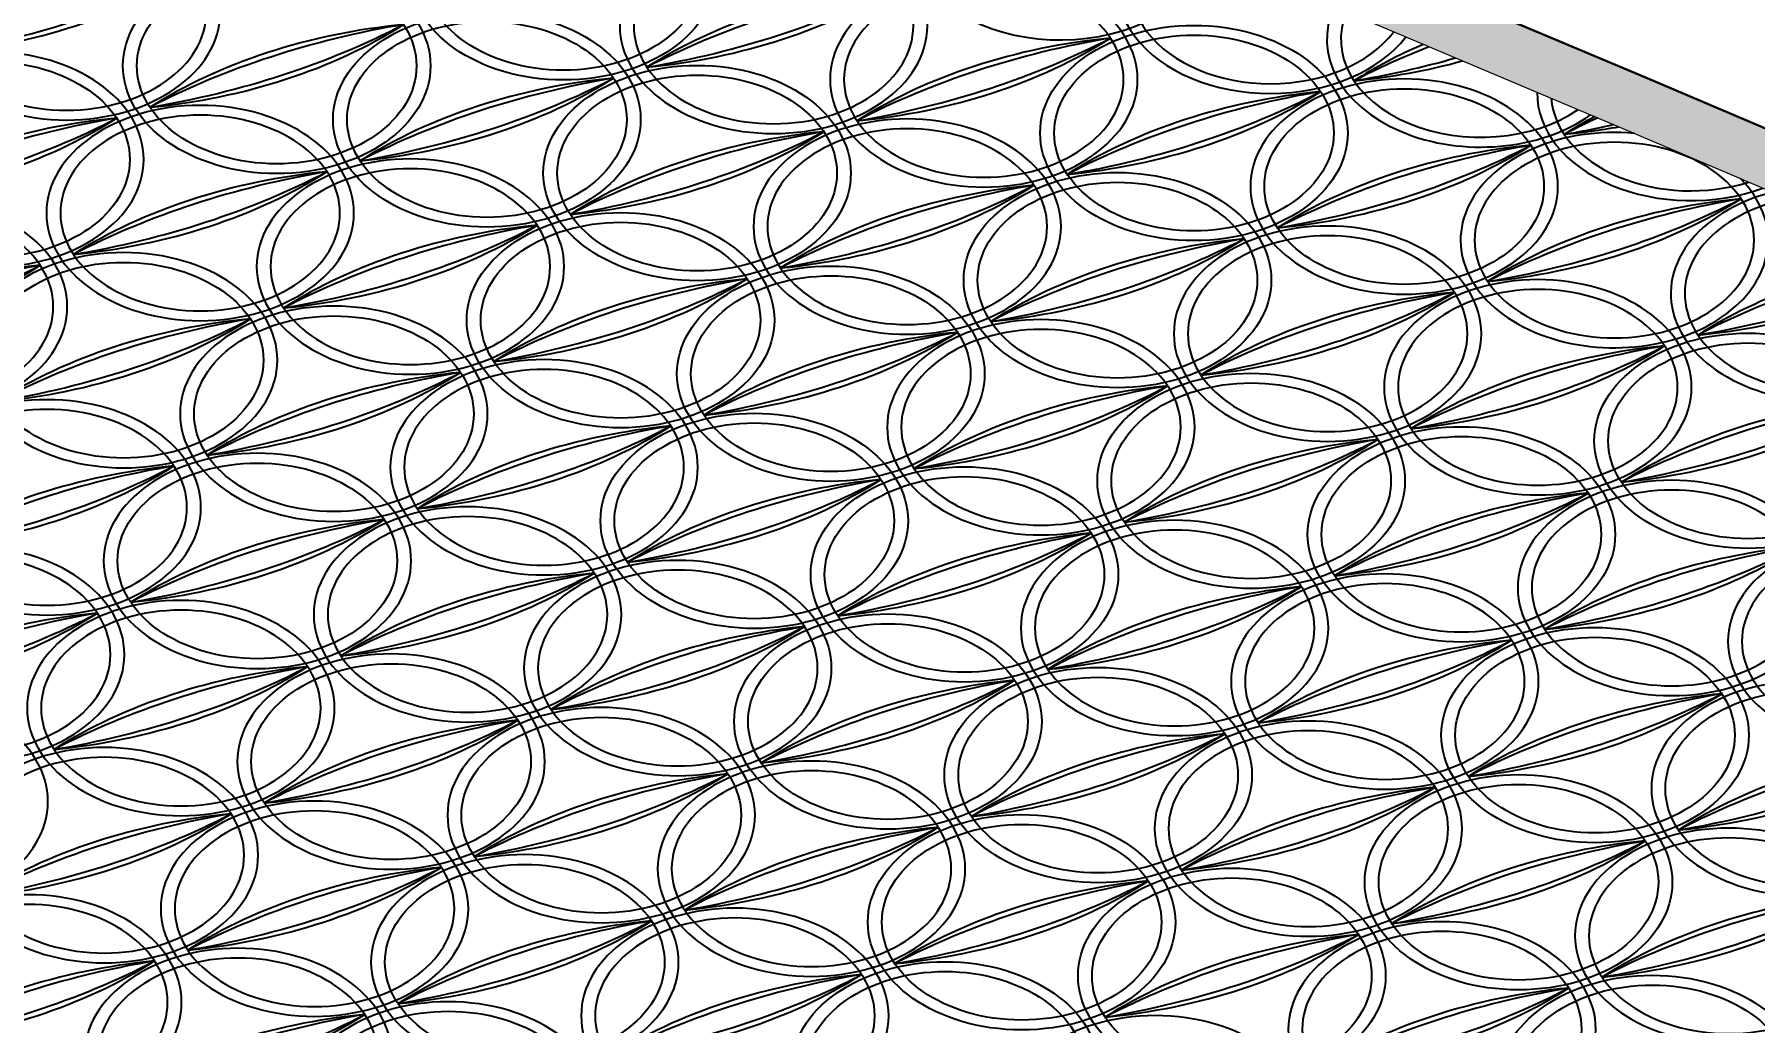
# Model space of a CAD drawing. Extents: x -2611510 to 954358, y -247163 to 181535.
# Drawn here: x 369327 to 375479, y 45603 to 49138 of the extents above; entities that cross this region are included whole.
import ezdxf

# ---------------------------------------------------------------- set-up
doc = ezdxf.new("R2010")
doc.units = 0
doc.layers.get('Defpoints').update_dxf_attribs({"color": 8})
doc.layers.add('标注', color=3, linetype='Continuous', lineweight=18)
doc.layers.add('桥 构造粗实', color=1, linetype='Continuous', lineweight=30)
doc.styles.add('仿宋字', font='仿宋_GB2312.TTF', dxfattribs={"width": 0.7})
doc.dimstyles.new('750', dxfattribs={"dimscale": 0, "dimtxt": 2.5, "dimasz": 1, "dimexe": 1, "dimexo": 1, "dimgap": 0, "dimtad": 0, "dimdec": 0, "dimlfac": 0.1, "dimrnd": 0.1, "dimzin": 12, "dimdsep": 46, "dimtxsty": '仿宋字', "dimblk": 'OBLIQUE', "dimcen": -1, "dimclrd": 256, "dimclre": 256, "dimclrt": 256, "dimadec": 4, "dimazin": 0, "dimtp": 2, "dimtm": 3, "dimtfac": 0.5, "dimtdec": 0, "dimtmove": 2, "dimatfit": 3, "dimldrblk": 'OBLIQUE', "dimfxl": 3, "dimfxlon": 1, "dimtvp": 0.7, "dimtolj": 1, "dimtzin": 12, "dimarcsym": 0})

# ---------------------------------------------------------------- blocks, each defined once
blk = doc.blocks.new('_Oblique')
at = {"color": 0, "linetype": 'ByBlock', "lineweight": -2}
blk.add_line((-0.5, -0.5), (0.5, 0.5), dxfattribs=at)
blk = doc.blocks.new('*D179')
at = {"layer": 'Defpoints', "color": 0}
for p in [(374281.5, 73637.3), (374281.5, 37143.4), (372281.5, 36663.7)]:
    blk.add_point(p, dxfattribs=at)
at = {"layer": '标注', "lineweight": -2}
for p, q in [((372281.5, 71637.3), (372281.5, 74637.3)), ((374281.5, 71637.3), (374281.5, 74637.3)), ((372281.5, 73637.3), (374281.5, 73637.3))]:
    blk.add_line(p, q, dxfattribs=at)
at = {"layer": '标注', "lineweight": -2, "xscale": 1000.0000020837, "yscale": 1000.0000020837, "zscale": 1000.0000020837, "rotation": 180}
blk.add_blockref('_Oblique', (372281.5, 73637.3), dxfattribs=at)
at = {"layer": '标注', "lineweight": -2, "xscale": 1000.0000020837, "yscale": 1000.0000020837, "zscale": 1000.0000020837}
blk.add_blockref('_Oblique', (374281.5, 73637.3), dxfattribs=at)
at = {"layer": '标注', "insert": (373281.5, 75826.5), "char_height": 2500, "attachment_point": 5, "style": '仿宋字'}
blk.add_mtext('\\A1;200', dxfattribs=at)
blk = doc.blocks.new('*D187')
at = {"layer": 'Defpoints', "color": 0}
for p in [(372281.5, 73637.3), (353281.5, 39578.2), (372281.5, 36663.7)]:
    blk.add_point(p, dxfattribs=at)
at = {"layer": '标注', "lineweight": -2}
for p, q in [((353281.5, 71637.3), (353281.5, 74637.3)), ((372281.5, 71637.3), (372281.5, 74637.3)), ((353281.5, 73637.3), (372281.5, 73637.3))]:
    blk.add_line(p, q, dxfattribs=at)
at = {"layer": '标注', "lineweight": -2, "xscale": 1000.0000020837, "yscale": 1000.0000020837, "zscale": 1000.0000020837, "rotation": 180}
blk.add_blockref('_Oblique', (353281.5, 73637.3), dxfattribs=at)
at = {"layer": '标注', "lineweight": -2, "xscale": 1000.0000020837, "yscale": 1000.0000020837, "zscale": 1000.0000020837}
blk.add_blockref('_Oblique', (372281.5, 73637.3), dxfattribs=at)
at = {"layer": '标注', "insert": (362781.5, 75302.2), "char_height": 2500, "attachment_point": 5, "style": '仿宋字'}
blk.add_mtext('\\A1;1900', dxfattribs=at)
blk = doc.blocks.new('2121212')
at = {"color": 8}
for centre, major_axis, start_param, end_param in [((-972.7, 10462.9), (550, 0), 2.284245, 6.068741), ((-4527, 10176.6), (-550, 0), 3.141593, 9.424778), ((-4527, 10176.6), (-500, 0), 3.141593, 9.424778), ((-1998.1, 10128.2), (-550, 0), 3.141593, 9.424778), ((-1998.1, 10128.2), (-500, 0), 3.141593, 9.424778), ((-221, 10271.4), (-550, 0), 5.700558, 8.929938), ((-221, 10271.4), (-500, 0), 5.696064, 8.934662), ((-3841.8, 9148), (1696.6, 0), 1.707987, 2.30627), ((-3489.5, 8619.2), (-2505.2, 0), -1.335396, -0.933532), ((-5212.2, 11205.1), (-1696.6, 0), 1.707987, 2.30627), ((-5564.4, 11733.9), (2505.2, 0), -1.335396, -0.933532), ((-1312.9, 9099.6), (1696.6, 0), 1.707987, 2.30627), ((-960.7, 8570.8), (-2505.2, 0), -1.335396, -0.933532), ((-2683.3, 11156.8), (-1696.6, 0), 1.707987, 2.30627), ((-3035.6, 11685.6), (2505.2, 0), -1.335396, -0.933532), ((-1246.3, 9936.7), (-550, 0), 3.141593, 9.424778), ((-1246.3, 9936.7), (-500, 0), 3.141593, 9.424778), ((530.8, 10079.8), (-550, 0), 5.975372, 8.648841), ((530.8, 10079.8), (-500, 0), 5.998935, 8.624945), ((-3090, 8956.4), (-1696.6, 0), -1.433605, -0.835323), ((-2737.8, 8427.6), (2505.2, 0), 1.806196, 2.208061), ((-4460.4, 11013.6), (-1696.6, 0), 1.707987, 2.30627), ((-4812.7, 11542.4), (-2505.2, 0), 1.806196, 2.208061), ((-4800.6, 9650.3), (-550, 0), 3.141593, 9.424778), ((-561.2, 8908.1), (-1696.6, 0), -1.433605, -0.835323), ((-208.9, 8379.3), (-2505.2, 0), -1.335396, -0.933532), ((-1931.5, 10965.2), (1696.6, 0), -1.433605, -0.835323), ((-2283.8, 11494), (-2505.2, 0), 1.806196, 2.208061), ((1216, 9051.2), (-1696.6, 0), -1.018283, -0.835323), ((1568.2, 8522.4), (-2505.2, 0), -1.061322, -0.933532), ((-506.7, 11637.2), (-2505.2, 0), 1.806196, 1.958521), ((-154.4, 11108.4), (1696.6, 0), -1.433605, -1.196472), ((-2338.3, 8764.9), (-1696.6, 0), -1.433605, -0.835323), ((-1986, 8236.1), (-2505.2, 0), -1.335396, -0.933532), ((-3708.7, 10822.1), (-1696.6, 0), 1.707987, 2.30627), ((-4060.9, 11350.9), (-2505.2, 0), 1.806196, 2.208061), ((257.2, 9553.6), (-550, 0), 3.141593, 9.424778), ((-4048.8, 9458.8), (-550, 0), 3.141593, 9.424778), ((190.6, 8716.6), (1696.6, 0), 1.707987, 2.30627), ((542.9, 8187.7), (-2505.2, 0), -1.335396, -0.933532), ((-1179.8, 10773.7), (-1696.6, 0), 1.707987, 2.30627), ((-1532, 11302.5), (-2505.2, 0), 1.806196, 2.208061), ((1282.5, 9888.3), (550, 0), 3.135575, 5.199786), ((1282.5, 9888.3), (500, 0), 3.196104, 5.139109), ((-4115.4, 8621.8), (1696.6, 0), 1.707987, 2.30627), ((-3763.1, 8092.9), (-2505.2, 0), -1.335396, -0.933532), ((-5485.8, 10678.9), (-1696.6, 0), 1.707987, 2.30627), ((-5838.1, 11207.7), (-2505.2, 0), 1.806196, 2.208061), ((-4048.8, 9458.8), (-500, 0), 3.141593, 9.424778), ((-1520, 9410.4), (-550, 0), 3.141593, 9.424778), ((1967.7, 8859.7), (-1696.6, 0), -0.918914, -0.835323), ((2320, 8330.9), (2505.2, 0), 2.149497, 2.208061), ((-1586.5, 8573.4), (1696.6, 0), 1.707987, 2.30627), ((-1234.3, 8044.6), (-2505.2, 0), -1.335396, -0.933532), ((-2956.9, 10630.5), (-1696.6, 0), 1.707987, 2.30627), ((-3309.2, 11159.3), (2505.2, 0), -1.335396, -0.933532), ((-1520, 9410.4), (-500, 0), 3.141593, 9.424778), ((1008.9, 9362.1), (-550, 0), 4.582021, 10.033258), ((245.1, 11445.7), (2505.2, 0), -1.335396, -1.26188), ((597.3, 10916.9), (-1696.6, 0), 1.707987, 1.825363), ((942.3, 8525), (1696.6, 0), 1.707987, 2.30627), ((1294.6, 7996.2), (-2505.2, 0), -1.335396, -0.933532), ((-428, 10582.2), (-1696.6, 0), 1.707987, 2.30627), ((-780.3, 11111), (2505.2, 0), -1.335396, -0.933532), ((1008.9, 9362.1), (-500, 0), 3.141593, 9.424778), ((-3363.7, 8430.2), (1696.6, 0), 1.707987, 2.30627), ((-3011.4, 7901.4), (-2505.2, 0), -1.335396, -0.933532), ((-4734, 10487.4), (-1696.6, 0), 1.707987, 2.30627), ((-5086.3, 11016.2), (2505.2, 0), -1.335396, -0.933532), ((-3297.1, 9267.3), (-550, 0), 3.141593, 9.424778), ((-3297.1, 9267.3), (-500, 0), 3.141593, 9.424778), ((-834.8, 8381.9), (1696.6, 0), 1.707987, 2.30627), ((-482.5, 7853.1), (-2505.2, 0), -1.335396, -0.933532), ((-2205.2, 10439), (-1696.6, 0), 1.707987, 2.30627), ((-2557.4, 10967.8), (-2505.2, 0), 1.806196, 2.208061), ((-5074.2, 9124.1), (-550, 0), 3.141593, 9.424778), ((1694.1, 8333.5), (1696.6, 0), 1.707987, 2.30627), ((2046.4, 7804.7), (-2505.2, 0), -1.335396, -0.933532), ((323.7, 10390.6), (1696.6, 0), -1.433605, -0.835323), ((-28.5, 10919.4), (-2505.2, 0), 1.806196, 2.208061), ((1760.7, 9170.5), (550, 0), 1.914169, 6.414776), ((1760.7, 9170.5), (500, 0), 1.830167, 6.498987), ((-5074.2, 9124.1), (-500, 0), 3.141593, 9.424778), ((-2611.9, 8238.7), (1696.6, 0), 1.707987, 2.30627), ((-2259.6, 7709.9), (-2505.2, 0), -1.335396, -0.933532), ((-3982.3, 10295.8), (-1696.6, 0), 1.707987, 2.30627), ((-4334.5, 10824.6), (2505.2, 0), -1.335396, -0.933532), ((-83, 8190.3), (-1696.6, 0), -1.433605, -0.835323), ((269.2, 7661.5), (-2505.2, 0), -1.335396, -0.933532), ((-1453.4, 10247.5), (1696.6, 0), -1.433605, -0.835323), ((-1805.7, 10776.3), (-2505.2, 0), 1.806196, 2.208061), ((-16.5, 9027.4), (-550, 0), 3.141593, 9.424778), ((-16.5, 9027.4), (-500, 0), 3.141593, 9.424778), ((-4322.5, 8932.6), (-550, 0), 3.141593, 9.424778), ((2445.9, 8142), (1696.6, 0), 1.77097, 2.30627), ((2798.1, 7613.2), (-2505.2, 0), -1.296431, -0.933532), ((-4389, 8095.5), (-1696.6, 0), -1.433605, -0.835323), ((-4036.8, 7566.7), (2505.2, 0), 1.806196, 2.208061), ((-5759.4, 10152.7), (1696.6, 0), -1.433605, -0.835323), ((-6111.7, 10681.5), (2505.2, 0), -1.335396, -0.933532), ((723.2, 10727.9), (2505.2, 0), -1.335396, -0.964016), ((1075.5, 10199.1), (-1696.6, 0), 1.707987, 2.262749), ((-1860.1, 8047.2), (-1696.6, 0), -1.433605, -0.835323), ((-1507.9, 7518.4), (-2505.2, 0), -1.335396, -0.933532), ((-3230.5, 10104.3), (-1696.6, 0), 1.707987, 2.30627), ((-3582.8, 10633.1), (-2505.2, 0), 1.806196, 2.208061), ((668.7, 7998.8), (1696.6, 0), 1.707987, 2.30627), ((1021, 7470), (-2505.2, 0), -1.335396, -0.933532), ((-701.6, 10055.9), (-1696.6, 0), 1.707987, 2.30627), ((-1053.9, 10584.7), (2505.2, 0), -1.335396, -0.933532), ((735.3, 8835.8), (-550, 0), 3.141593, 9.424778), ((735.3, 8835.8), (-500, 0), 3.141593, 9.424778), ((-3570.7, 8741), (-550, 0), 3.141593, 9.424778), ((-3637.3, 7904), (1696.6, 0), 1.707987, 2.30627), ((-3285, 7375.2), (-2505.2, 0), -1.335396, -0.933532), ((-5007.6, 9961.1), (1696.6, 0), -1.433605, -0.835323), ((-5359.9, 10489.9), (-2505.2, 0), 1.806196, 2.208061), ((-1041.8, 8692.7), (-550, 0), 3.141593, 9.424778), ((-1108.4, 7855.6), (-1696.6, 0), -1.433605, -0.835323), ((-756.1, 7326.8), (-2505.2, 0), -1.335396, -0.933532), ((-2478.8, 9912.8), (-1696.6, 0), 1.707987, 2.30627), ((-2831, 10441.6), (2505.2, 0), -1.335396, -0.933532), ((-1041.8, 8692.7), (-500, 0), 3.141593, 9.424778), ((1420.5, 7807.3), (1696.6, 0), 1.707987, 2.30627), ((1772.7, 7278.5), (-2505.2, 0), -1.335396, -0.933532), ((50.1, 9864.4), (-1696.6, 0), 1.707987, 2.30627), ((-302.2, 10393.2), (2505.2, 0), -1.335396, -0.933532), ((-2819, 8549.5), (-550, 0), 3.141593, 9.424778), ((-2885.5, 7712.5), (1696.6, 0), 1.707987, 2.30627), ((-2533.3, 7183.7), (-2505.2, 0), -1.335396, -0.933532), ((-4255.9, 9769.6), (-1696.6, 0), 1.707987, 2.30627), ((-4608.2, 10298.4), (2505.2, 0), -1.335396, -0.933532), ((-2819, 8549.5), (-500, 0), 3.141593, 9.424778), ((-356.6, 7664.1), (1696.6, 0), 1.707987, 2.30627), ((-4.4, 7135.3), (-2505.2, 0), -1.335396, -0.933532), ((-1727, 9721.2), (1696.6, 0), -1.433605, -0.835323), ((-2079.3, 10250), (-2505.2, 0), 1.806196, 2.208061), ((-4596.1, 8406.3), (-550, 0), 3.141593, 9.424778), ((-4596.1, 8406.3), (-500, 0), 3.141593, 9.424778), ((2172.2, 7615.7), (-1696.6, 0), -1.433605, -0.835323), ((2524.5, 7086.9), (-2505.2, 0), -1.335396, -0.933532), ((801.9, 9672.9), (1696.6, 0), -1.433605, -0.835323), ((449.6, 10201.7), (-2505.2, 0), 1.806196, 2.208061), ((-2133.8, 7520.9), (-1696.6, 0), -1.433605, -0.835323), ((-1781.5, 6992.1), (2505.2, 0), 1.806196, 2.208061), ((-3504.1, 9578.1), (-1696.6, 0), 1.707987, 2.30627), ((-3856.4, 10106.9), (2505.2, 0), -1.335396, -0.933532), ((395.1, 7472.6), (-1696.6, 0), -1.433605, -0.835323), ((747.4, 6943.8), (-2505.2, 0), -1.335396, -0.933532), ((-975.3, 9529.7), (-1696.6, 0), 1.707987, 2.30627), ((-1327.5, 10058.5), (-2505.2, 0), 1.806196, 2.208061), ((-3910.9, 7377.8), (1696.6, 0), 1.707987, 2.30627), ((-3558.6, 6849), (-2505.2, 0), -1.335396, -0.933532), ((-5281.3, 9434.9), (-1696.6, 0), 1.707987, 2.30627), ((-5633.5, 9963.7), (-2505.2, 0), 1.806196, 2.208061), ((-3844.3, 8214.8), (-550, 0), 3.141593, 9.424778), ((-1382, 7329.4), (1696.6, 0), 1.707987, 2.30627), ((-1029.7, 6800.6), (-2505.2, 0), -1.335396, -0.933532), ((-2752.4, 9386.5), (-1696.6, 0), 1.707987, 2.30627), ((-3104.6, 9915.3), (-2505.2, 0), 1.806196, 2.208061), ((1213.4, 8118.1), (-550, 0), 3.141593, 9.424778), ((1146.9, 7281), (1696.6, 0), 1.707987, 2.30627), ((1499.1, 6752.2), (-2505.2, 0), -1.335396, -0.933532), ((-223.5, 9338.2), (-1696.6, 0), 1.707987, 2.30627), ((-575.8, 9867), (2505.2, 0), -1.335396, -0.933532), ((1213.4, 8118.1), (-500, 0), 3.141593, 9.424778), ((-3092.6, 8023.3), (-550, 0), 3.141593, 9.424778), ((-3092.6, 8023.3), (-500, 0), 3.141593, 9.424778), ((-3159.1, 7186.2), (1696.6, 0), 1.707987, 2.30627), ((-2806.9, 6657.4), (-2505.2, 0), -1.335396, -0.933532), ((-4529.5, 9243.4), (-1696.6, 0), 1.707987, 2.30627), ((-4881.8, 9772.2), (2505.2, 0), -1.335396, -0.933532), ((-630.3, 7137.9), (1696.6, 0), 1.707987, 2.30627), ((-278, 6609.1), (-2505.2, 0), -1.335396, -0.933532), ((-2000.6, 9195), (-1696.6, 0), 1.707987, 2.30627), ((-2352.9, 9723.8), (2505.2, 0), -1.335396, -0.933532), ((-563.7, 7974.9), (-550, 0), 3.141593, 9.424778), ((-563.7, 7974.9), (-500, 0), 3.141593, 9.424778), ((1965.2, 7926.5), (-550, 0), 3.141593, 9.424778), ((-4869.7, 7880.1), (-550, 0), 3.141593, 9.424778), ((1898.6, 7089.5), (1696.6, 0), 1.707987, 2.30627), ((2250.9, 6560.7), (-2505.2, 0), -1.335396, -0.933532), ((528.2, 9146.6), (-1696.6, 0), 1.707987, 2.30627), ((176, 9675.5), (2505.2, 0), -1.335396, -0.933532), ((1965.2, 7926.5), (-500, 0), 3.141593, 9.424778), ((-4869.7, 7880.1), (-500, 0), 3.141593, 9.424778), ((-2340.8, 7831.7), (-550, 0), 3.141593, 9.424778), ((-2407.4, 6994.7), (1696.6, 0), 1.707987, 2.30627), ((-2055.1, 6465.9), (-2505.2, 0), -1.335396, -0.933532), ((-3777.8, 9051.8), (-1696.6, 0), 1.707987, 2.30627), ((-4130, 9580.7), (2505.2, 0), -1.335396, -0.933532), ((-2340.8, 7831.7), (-500, 0), 3.141593, 9.424778), ((121.5, 6946.3), (1696.6, 0), 1.707987, 2.30627), ((473.8, 6417.5), (-2505.2, 0), -1.335396, -0.933532), ((-1248.9, 9003.5), (-1696.6, 0), 1.707987, 2.30627), ((-1601.1, 9532.3), (2505.2, 0), -1.335396, -0.933532), ((188.1, 7783.4), (-550, 0), 3.141593, 9.424778), ((188.1, 7783.4), (-500, 0), 3.141593, 9.424778), ((-4117.9, 7688.6), (-550, 0), 3.141593, 9.424778), ((-4184.5, 6851.5), (-1696.6, 0), -1.433605, -0.835323), ((-3832.2, 6322.7), (-2505.2, 0), -1.335396, -0.933532), ((-5554.9, 8908.7), (1696.6, 0), -1.433605, -0.835323), ((-5907.1, 9437.5), (2505.2, 0), -1.335396, -0.933532), ((-4117.9, 7688.6), (-500, 0), 3.141593, 9.424778), ((-1655.6, 6803.2), (-1696.6, 0), -1.433605, -0.835323), ((-1303.4, 6274.4), (2505.2, 0), 1.806196, 2.208061), ((-3026, 8860.3), (-1696.6, 0), 1.707987, 2.30627), ((-3378.3, 9389.1), (-2505.2, 0), 1.806196, 2.208061), ((-3366.2, 7497), (-550, 0), 3.141593, 9.424778), ((873.3, 6754.8), (-1696.6, 0), -1.433605, -0.835323), ((1225.5, 6226), (-2505.2, 0), -1.335396, -0.933532), ((-497.1, 8812), (1696.6, 0), -1.433605, -0.835323), ((-849.4, 9340.8), (-2505.2, 0), 1.806196, 2.208061), ((-3432.7, 6660), (-1696.6, 0), -1.433605, -0.835323), ((-3080.5, 6131.2), (-2505.2, 0), -1.335396, -0.933532), ((-4803.1, 8717.2), (-1696.6, 0), 1.707987, 2.30627), ((-5155.4, 9246), (-2505.2, 0), 1.806196, 2.208061), ((-903.9, 6611.6), (-1696.6, 0), -1.433605, -0.835323), ((-551.6, 6082.8), (-2505.2, 0), -1.335396, -0.933532), ((-2274.2, 8668.8), (-1696.6, 0), 1.707987, 2.30627), ((-2626.5, 9197.6), (-2505.2, 0), 1.806196, 2.208061), ((1691.6, 7400.3), (-550, 0), 3.141593, 9.424778), ((-5143.3, 7353.9), (-550, 0), 3.141593, 9.424778), ((-2614.4, 7305.5), (-550, 0), 3.141593, 9.424778), ((1625, 6563.3), (1696.6, 0), 1.707987, 2.30627), ((1977.3, 6034.5), (-2505.2, 0), -1.335396, -0.933532), ((254.6, 8620.4), (-1696.6, 0), 1.707987, 2.30627), ((-97.6, 9149.2), (-2505.2, 0), 1.806196, 2.208061), ((-2681, 6468.5), (1696.6, 0), 1.707987, 2.30627), ((-2328.7, 5939.7), (-2505.2, 0), -1.335396, -0.933532), ((-4051.4, 8525.6), (-1696.6, 0), 1.707987, 2.30627), ((-4403.6, 9054.4), (-2505.2, 0), 1.806196, 2.208061), ((-85.6, 7257.2), (-550, 0), 3.141593, 9.424778), ((-152.1, 6420.1), (1696.6, 0), 1.707987, 2.30627), ((200.1, 5891.3), (-2505.2, 0), -1.335396, -0.933532), ((-1522.5, 8477.3), (-1696.6, 0), 1.707987, 2.30627), ((-1874.8, 9006.1), (2505.2, 0), -1.335396, -0.933532), ((-85.6, 7257.2), (-500, 0), 3.141593, 9.424778), ((-4391.6, 7162.4), (-550, 0), 3.141593, 9.424778), ((-4391.6, 7162.4), (-500, 0), 3.141593, 9.424778), ((2376.8, 6371.7), (1696.6, 0), 1.707987, 2.30627), ((2729, 5842.9), (-2505.2, 0), -1.335396, -0.933532), ((1006.4, 8428.9), (-1696.6, 0), 1.707987, 2.30627), ((654.1, 8957.7), (2505.2, 0), -1.335396, -0.933532), ((-1929.2, 6276.9), (1696.6, 0), 1.707987, 2.30627), ((-1577, 5748.1), (-2505.2, 0), -1.335396, -0.933532), ((-3299.6, 8334.1), (-1696.6, 0), 1.707987, 2.30627), ((-3651.9, 8862.9), (2505.2, 0), -1.335396, -0.933532), ((-1862.7, 7114), (-550, 0), 3.141593, 9.424778), ((-1862.7, 7114), (-500, 0), 3.141593, 9.424778), ((599.6, 6228.6), (1696.6, 0), 1.707987, 2.30627), ((951.9, 5699.8), (-2505.2, 0), -1.335396, -0.933532), ((-770.7, 8285.7), (1696.6, 0), -1.433605, -0.835323), ((-1123, 8814.5), (-2505.2, 0), 1.806196, 2.208061), ((-3639.8, 6970.8), (-550, 0), 3.141593, 9.424778), ((-3706.4, 6133.8), (1696.6, 0), 1.707987, 2.30627), ((-3354.1, 5605), (-2505.2, 0), -1.335396, -0.933532), ((-5076.7, 8190.9), (1696.6, 0), -1.433605, -0.835323), ((-5429, 8719.7), (2505.2, 0), -1.335396, -0.933532), ((-3639.8, 6970.8), (-500, 0), 3.141593, 9.424778), ((-1177.5, 6085.4), (-1696.6, 0), -1.433605, -0.835323), ((-825.2, 5556.6), (-2505.2, 0), -1.335396, -0.933532), ((-2547.9, 8142.6), (-1696.6, 0), 1.707987, 2.30627), ((-2900.1, 8671.4), (2505.2, 0), -1.335396, -0.933532), ((1351.4, 6037), (-1696.6, 0), -1.433605, -0.835323), ((1703.7, 5508.2), (-2505.2, 0), -1.335396, -0.933532), ((-19, 8094.2), (-1696.6, 0), 1.707987, 2.30627), ((-371.2, 8623), (-2505.2, 0), 1.806196, 2.208061), ((1418, 6874.1), (-550, 0), 3.141593, 9.424778), ((1418, 6874.1), (-500, 0), 3.141593, 9.424778), ((-2888, 6779.3), (-550, 0), 3.141593, 9.424778), ((-2954.6, 5942.2), (-1696.6, 0), -1.433605, -0.835323), ((-2602.3, 5413.4), (2505.2, 0), 1.806196, 2.208061), ((-4325, 7999.4), (1696.6, 0), -1.433605, -0.835323), ((-4677.3, 8528.2), (-2505.2, 0), 1.806196, 2.208061), ((-4665.2, 6636.1), (-550, 0), 3.141593, 9.424778), ((-425.7, 5893.9), (1696.6, 0), 1.707987, 2.30627), ((-73.5, 5365.1), (-2505.2, 0), -1.335396, -0.933532), ((-1796.1, 7951), (-1696.6, 0), 1.707987, 2.30627), ((-2148.4, 8479.8), (-2505.2, 0), 1.806196, 2.208061), ((2103.1, 5845.5), (1696.6, 0), 1.707987, 2.30627), ((2455.4, 5316.7), (-2505.2, 0), -1.335396, -0.933532), ((732.8, 7902.7), (-1696.6, 0), 1.707987, 2.30627), ((380.5, 8431.5), (2505.2, 0), -1.335396, -0.933532), ((-4665.2, 6636.1), (-500, 0), 3.141593, 9.424778), ((-2136.3, 6587.8), (-550, 0), 3.141593, 9.424778), ((-2202.9, 5750.7), (1696.6, 0), 1.707987, 2.30627), ((-1850.6, 5221.9), (-2505.2, 0), -1.335396, -0.933532), ((-3573.2, 7807.9), (1696.6, 0), -1.433605, -0.835323), ((-3925.5, 8336.7), (2505.2, 0), -1.335396, -0.933532), ((-2136.3, 6587.8), (-500, 0), 3.141593, 9.424778), ((392.6, 6539.4), (-550, 0), 3.141593, 9.424778), ((-3913.4, 6444.6), (-550, 0), 3.141593, 9.424778), ((326, 5702.3), (1696.6, 0), 1.707987, 2.30627), ((678.3, 5173.5), (-2505.2, 0), -1.335396, -0.933532), ((-1044.4, 7759.5), (-1696.6, 0), 1.707987, 2.30627), ((-1396.6, 8288.3), (2505.2, 0), -1.335396, -0.933532), ((392.6, 6539.4), (-500, 0), 3.141593, 9.424778), ((-3980, 5607.5), (-1696.6, 0), -1.433605, -0.835323), ((-3627.7, 5078.7), (-2505.2, 0), -1.335396, -0.933532), ((-5350.4, 7664.7), (-1696.6, 0), 1.707987, 2.30627), ((-5702.6, 8193.5), (-2505.2, 0), 1.806196, 2.208061), ((-3913.4, 6444.6), (-500, 0), 3.141593, 9.424778), ((-1451.1, 5559.2), (1696.6, 0), 1.707987, 2.30627), ((-1098.8, 5030.4), (-2505.2, 0), -1.335396, -0.933532), ((-2821.5, 7616.3), (-1696.6, 0), 1.707987, 2.30627), ((-3173.7, 8145.1), (-2505.2, 0), 1.806196, 2.208061), ((1077.8, 5510.8), (1696.6, 0), 1.707987, 2.30627), ((1430, 4982), (-2505.2, 0), -1.335396, -0.933532), ((-292.6, 7568), (1696.6, 0), -1.433605, -0.835323), ((-644.9, 8096.8), (-2505.2, 0), 1.806196, 2.208061), ((-3228.2, 5416), (1696.6, 0), 1.707987, 2.30627), ((-2876, 4887.2), (-2505.2, 0), -1.335396, -0.933532), ((-4598.6, 7473.2), (1696.6, 0), -1.433605, -0.835323), ((-4950.9, 8002), (2505.2, 0), -1.335396, -0.933532), ((-3161.7, 6253.1), (-550, 0), 3.141593, 9.424778), ((-3161.7, 6253.1), (-500, 0), 3.141593, 9.424778)]:
    blk.add_ellipse(centre, major_axis=major_axis, ratio=0.7, start_param=start_param, end_param=end_param, dxfattribs=at)
for centre, major_axis in [((-2749.9, 10319.7), (550, 0)), ((-2749.9, 10319.7), (500, 0)), ((-3775.2, 9985), (550, 0)), ((-3775.2, 9985), (500, 0)), ((-3023.5, 9793.5), (550, 0)), ((-3023.5, 9793.5), (500, 0)), ((-494.6, 9745.1), (550, 0)), ((-494.6, 9745.1), (500, 0)), ((-4800.6, 9650.3), (500, 0)), ((-2271.7, 9602), (550, 0)), ((-2271.7, 9602), (500, 0)), ((257.2, 9553.6), (500, 0)), ((-768.2, 9218.9), (550, 0)), ((-768.2, 9218.9), (500, 0)), ((-2545.3, 9075.7), (550, 0)), ((-2545.3, 9075.7), (500, 0)), ((-4322.5, 8932.6), (500, 0)), ((-1793.6, 8884.2), (550, 0)), ((-1793.6, 8884.2), (500, 0)), ((-3570.7, 8741), (500, 0)), ((1487.1, 8644.3), (550, 0)), ((1487.1, 8644.3), (500, 0)), ((-290.1, 8501.1), (550, 0)), ((-290.1, 8501.1), (500, 0)), ((-2067.2, 8358), (550, 0)), ((-2067.2, 8358), (500, 0)), ((461.7, 8309.6), (550, 0)), ((461.7, 8309.6), (500, 0)), ((-3844.3, 8214.8), (500, 0)), ((-1315.4, 8166.4), (550, 0)), ((-1315.4, 8166.4), (500, 0)), ((-1589.1, 7640.2), (550, 0)), ((-1589.1, 7640.2), (500, 0)), ((939.8, 7591.8), (550, 0)), ((939.8, 7591.8), (500, 0)), ((-3366.2, 7497), (500, 0)), ((-837.3, 7448.7), (550, 0)), ((-837.3, 7448.7), (500, 0)), ((1691.6, 7400.3), (500, 0)), ((-2614.4, 7305.5), (500, 0)), ((666.2, 7065.6), (550, 0)), ((666.2, 7065.6), (500, 0)), ((-1110.9, 6922.5), (550, 0)), ((-1110.9, 6922.5), (500, 0)), ((-2888, 6779.3), (500, 0)), ((-359.2, 6730.9), (550, 0)), ((-359.2, 6730.9), (500, 0)), ((-1384.5, 6396.2), (550, 0)), ((-1384.5, 6396.2), (500, 0)), ((1144.3, 6347.9), (550, 0)), ((1144.3, 6347.9), (500, 0)), ((-632.8, 6204.7), (550, 0))]:
    blk.add_ellipse(centre, major_axis=major_axis, ratio=0.7, dxfattribs=at)
blk = doc.blocks.new('*D348')
at = {"layer": 'Defpoints', "color": 0}
for p in [(374281.5, 83145.3), (170281.5, 72374.9), (374281.5, 37143.4)]:
    blk.add_point(p, dxfattribs=at)
at = {"layer": '标注', "lineweight": -2}
for p, q in [((170281.5, 81145.3), (170281.5, 84145.3)), ((374281.5, 81145.3), (374281.5, 84145.3)), ((170281.5, 83145.3), (374281.5, 83145.3))]:
    blk.add_line(p, q, dxfattribs=at)
at = {"layer": '标注', "lineweight": -2, "xscale": 1000.0000020837, "yscale": 1000.0000020837, "zscale": 1000.0000020837, "rotation": 180}
blk.add_blockref('_Oblique', (170281.5, 83145.3), dxfattribs=at)
at = {"layer": '标注', "lineweight": -2, "xscale": 1000.0000020837, "yscale": 1000.0000020837, "zscale": 1000.0000020837}
blk.add_blockref('_Oblique', (374281.5, 83145.3), dxfattribs=at)
at = {"layer": '标注', "insert": (272281.5, 84810.2), "char_height": 2500, "attachment_point": 5, "style": '仿宋字'}
blk.add_mtext('\\A1;20400', dxfattribs=at)

msp = doc.modelspace()

# ---------------------------------------------------------------- hatches: boundary and pattern name
h = msp.add_hatch(color=8)
h.paths.add_polyline_path([(371093, 50643.9), (370094.6, 51048.3), (369096.2, 51448.7), (368097.9, 51844.9), (367099.5, 52237), (366101.2, 52625), (365102.9, 53008.9), (364104.6, 53388.6), (363106.2, 53764.3), (362107.9, 54135.9), (361109.6, 54503.3), (360111.3, 54866.7), (359113.1, 55225.9), (358114.8, 55581), (357116.5, 55932.1), (356118.2, 56279), (355120, 56621.8), (354121.7, 56960.5), (353123.5, 57295.1), (352125.2, 57625.6), (351127, 57952), (350128.8, 58274.2), (349130.6, 58592.4), (348132.3, 58906.4), (347134.1, 59216.4), (346135.9, 59522.2), (345137.7, 59824), (344139.5, 60121.6), (343141.4, 60415.1), (342143.2, 60704.5), (341145, 60989.8), (340146.8, 61271), (339148.7, 61548.1), (338150.5, 61821.1), (337152.4, 62090), (336154.2, 62354.8), (335156.1, 62615.4), (334158, 62872), (333159.8, 63124.4), (332161.7, 63372.8), (331163.6, 63617), (330165.5, 63857.2), (329167.4, 64093.2), (328169.3, 64325.1), (327171.2, 64552.9), (326173.1, 64776.6), (325175, 64996.2), (324176.9, 65211.7), (323178.9, 65423.1), (322180.8, 65630.4), (321182.7, 65833.6), (320184.7, 66032.7), (319186.6, 66227.7), (318188.6, 66418.5), (317190.5, 66605.3), (316192.5, 66787.9), (315194.4, 66966.5), (315151.7, 66973.9, 0.956587), (314979.3, 66193.5), (315281.5, 66112.6), (316281.5, 65838.2), (317281.5, 65557.3), (318281.5, 65269.9), (319281.5, 64976), (320281.5, 64675.6), (321281.5, 64368.8), (322281.5, 64055.4), (323281.5, 63735.6), (324281.5, 63409.3), (325281.5, 63076.5), (326281.5, 62737.2), (327281.5, 62391.4), (328281.5, 62039.2), (329281.5, 61680.4), (330281.5, 61315.2), (331281.5, 60943.5), (332281.5, 60565.4), (333281.5, 60180.7), (334281.5, 59789.6), (335281.5, 59392), (336281.5, 58987.9), (337281.5, 58577.3), (338281.5, 58160.3), (339281.5, 57736.7), (340281.5, 57306.7), (341281.5, 56870.3), (342281.5, 56427.3), (343281.5, 55977.9), (344281.5, 55522), (345281.5, 55059.6), (346281.5, 54590.8), (347281.5, 54115.5), (348281.5, 53633.7), (349281.5, 53145.4), (350281.5, 52650.7), (351281.5, 52149.5), (352281.5, 51641.8), (353281.5, 51127.7), (354281.5, 50607), (355281.5, 50080), (356281.5, 49546.4), (357281.5, 49006.4), (358281.5, 48459.9), (359281.5, 47906.9), (360281.5, 47347.5), (361281.5, 46781.6), (362281.5, 46209.2), (363281.5, 45630.4), (364281.5, 45045.1), (365281.5, 44453.4), (366281.5, 43855.1), (367281.5, 43250.4), (368281.5, 42639.3), (369281.5, 42021.6), (370281.5, 41397.5), (371281.5, 40767), (371571, 40582.6), (392348.5, 40217.3, 0.723214), (392599.1, 40934.5), (392060.2, 41201.6), (391061.7, 41692.3), (390063.2, 42178.9), (389064.7, 42661.5), (388066.2, 43139.9), (387067.7, 43614.1), (386069.2, 44084.3), (385070.8, 44550.4), (384072.3, 45012.4), (383073.9, 45470.2), (382075.4, 45924), (381077, 46373.6), (380078.5, 46819.1), (379080.1, 47260.5), (378081.7, 47697.8), (377083.3, 48131), (376084.9, 48560.1), (375086.5, 48985.1), (374088.1, 49405.9), (373089.7, 49822.7), (372091.3, 50235.4)])
h.paths.add_polyline_path([(371017.5, 50458.7), (372015.3, 50050.4), (373013, 49638), (374010.7, 49221.5), (375008.5, 48800.9), (376006.2, 48376.2), (377004, 47947.4), (378001.8, 47514.5), (378999.6, 47077.5), (379997.4, 46636.3), (380995.2, 46191.1), (381993, 45741.7), (382990.8, 45288.3), (383988.6, 44830.7), (384986.5, 44369), (385984.3, 43903.2), (386982.2, 43433.3), (387980.1, 42959.3), (388978, 42481.2), (389975.9, 41999), (390973.8, 41512.7), (391971.7, 41022.2), (392489.8, 40765.5, -0.692809), (392352, 40417.3), (371630.9, 40781.6), (371388.6, 40935.9), (370387.8, 41567), (369387, 42191.5), (368386.2, 42809.7), (367385.4, 43421.3), (366384.6, 44026.5), (365383.8, 44625.2), (364382.9, 45217.5), (363382.1, 45803.3), (362381.3, 46382.6), (361380.4, 46955.4), (360379.6, 47521.8), (359378.7, 48081.7), (358377.8, 48635.2), (357377, 49182.1), (356376.1, 49722.6), (355375.2, 50256.7), (354374.3, 50784.2), (353373.4, 51305.3), (352372.5, 51819.9), (351371.6, 52328.1), (350370.7, 52829.7), (349369.7, 53324.9), (348368.8, 53813.6), (347367.8, 54295.9), (346366.9, 54771.6), (345365.9, 55240.9), (344365, 55703.8), (343364, 56160.1), (342363, 56610), (341362, 57053.3), (340361, 57490.3), (339360, 57920.7), (338359, 58344.6), (337358, 58762.1), (336356.9, 59173.1), (335355.9, 59577.6), (334354.9, 59975.6), (333353.8, 60367.2), (332352.8, 60752.2), (331351.7, 61130.8), (330350.6, 61502.9), (329349.6, 61868.5), (328348.5, 62227.6), (327347.4, 62580.2), (326346.3, 62926.4), (325345.2, 63266.1), (324344.1, 63599.2), (323343, 63925.9), (322341.9, 64246.1), (321340.7, 64559.8), (320339.6, 64867), (319338.5, 65167.7), (318337.3, 65461.9), (317336.2, 65749.7), (316335, 66030.9), (315333.8, 66305.6), (315031.1, 66386.7, -0.956587), (315117.3, 66776.9), (315159.6, 66769.5), (316156.9, 66591.1), (317154.1, 66408.6), (318151.4, 66222), (319148.7, 66031.3), (320145.9, 65836.5), (321143.2, 65637.5), (322140.5, 65434.5), (323137.8, 65227.4), (324135.1, 65016.2), (325132.4, 64800.8), (326129.7, 64581.4), (327127.1, 64357.9), (328124.4, 64130.2), (329121.7, 63898.5), (330119.1, 63662.6), (331116.4, 63422.7), (332113.8, 63178.6), (333111.2, 62930.4), (334108.5, 62678.2), (335105.9, 62421.8), (336103.3, 62161.3), (337100.7, 61896.8), (338098.1, 61628.1), (339095.5, 61355.3), (340093, 61078.4), (341090.4, 60797.4), (342087.8, 60512.3), (343085.3, 60223.1), (344082.8, 59929.8), (345080.2, 59632.4), (346077.7, 59330.9), (347075.2, 59025.3), (348072.7, 58715.5), (349070.2, 58401.7), (350067.7, 58083.8), (351065.2, 57761.7), (352062.7, 57435.6), (353060.3, 57105.3), (354057.8, 56771), (355055.4, 56432.5), (356052.9, 56090), (357050.5, 55743.3), (358048.1, 55392.5), (359045.7, 55037.6), (360043.3, 54678.6), (361040.9, 54315.5), (362038.5, 53948.3), (363036.1, 53577), (364033.8, 53201.6), (365031.4, 52822.1), (366029.1, 52438.4), (367026.8, 52050.7), (368024.4, 51658.8), (369022.1, 51262.9), (370019.8, 50862.8)], flags=16)

# ---------------------------------------------------------------- linework, layer by layer
at = {"layer": '桥 构造粗实'}
msp.add_lwpolyline([(364104.6, 53388.6), (365102.9, 53008.9), (366101.2, 52625), (367099.5, 52237), (368097.9, 51844.9), (369096.2, 51448.7), (370094.6, 51048.3), (371093, 50643.9), (372091.3, 50235.4), (373089.7, 49822.7), (374088.1, 49405.9), (375086.5, 48985.1), (376084.9, 48560.1), (377083.3, 48131), (378081.7, 47697.8), (379080.1, 47260.5), (380078.5, 46819.1), (381077, 46373.6), (382075.4, 45924), (383073.9, 45470.2), (384072.3, 45012.4), (385070.8, 44550.4), (386069.2, 44084.3), (387067.7, 43614.1)], dxfattribs=at)
at = {"layer": '桥 构造粗实', "color": 252, "lineweight": 15}
msp.add_lwpolyline([(364033.8, 53201.6), (365031.4, 52822.1), (366029.1, 52438.4), (367026.8, 52050.7), (368024.4, 51658.8), (369022.1, 51262.9), (370019.8, 50862.8), (371017.5, 50458.7), (372015.3, 50050.4), (373013, 49638), (374010.7, 49221.5), (375008.5, 48800.9), (376006.2, 48376.2), (377004, 47947.4), (378001.8, 47514.5), (378999.6, 47077.5), (379997.4, 46636.3), (380995.2, 46191.1), (381993, 45741.7), (382990.8, 45288.3), (383988.6, 44830.7), (384986.5, 44369), (385984.3, 43903.2), (386982.2, 43433.3)], dxfattribs=at)

# ---------------------------------------------------------------- block references
msp.add_blockref('2121212', (373968.7, 39039.8))

# ---------------------------------------------------------------- dimensions: what is measured, and where the dimension line sits
at = {"layer": '标注'}
for base, p1, p2, picture, middle in [((374281.5, 83145.3), (170281.5, 72374.9), (374281.5, 37143.4), '*D348', (272281.5, 84810.2)), ((374281.5, 73637.3), (372281.5, 36663.7), (374281.5, 37143.4), '*D179', (373281.5, 75826.5)), ((372281.5, 73637.3), (353281.5, 39578.2), (372281.5, 36663.7), '*D187', (362781.5, 75302.2))]:
    dim = msp.add_linear_dim(base=base, p1=p1, p2=p2, dimstyle='750', override={"dimscale": 1000.000002, "dimfxl": 2}, dxfattribs=at)
    dim.commit()
    dim.dimension.update_dxf_attribs({"geometry": picture, "text_midpoint": middle})

doc.saveas('drawing.dxf')
